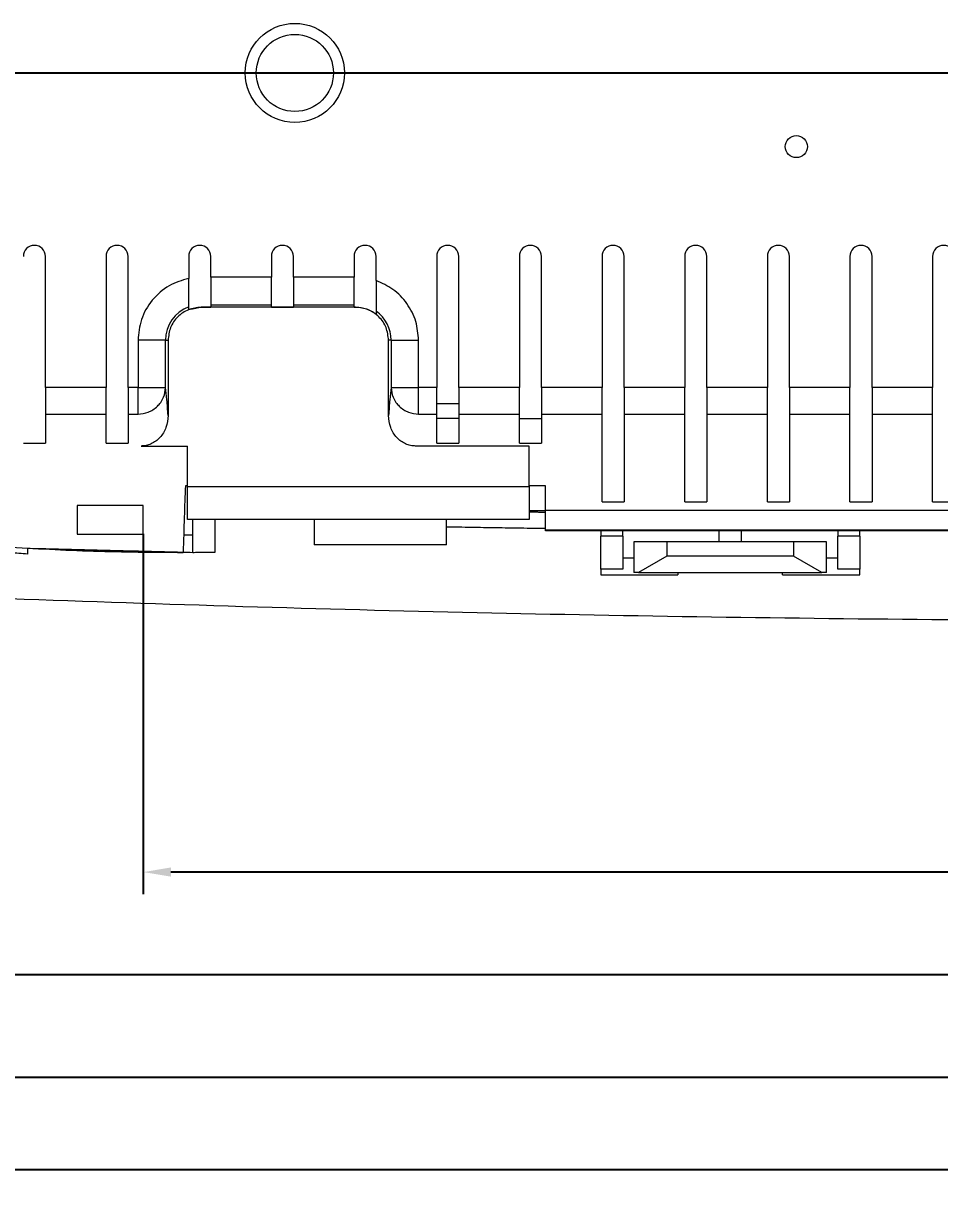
# Model space of a CAD drawing. Header units: millimetres. Extents: x 0 to 1188, y 0 to 840.
# Drawn here: x 190.3 to 273.4, y 349 to 455.1 of the extents above; entities that cross this region are included whole.
import ezdxf

# ---------------------------------------------------------------- set-up
doc = ezdxf.new("R2010")
doc.units = ezdxf.units.MM
doc.layers.add('7', color=7, linetype='Continuous')
doc.styles.add('PC_TEXTSTYLE', font='txt.shx', dxfattribs={"width": 0.8, "bigfont": 'hzfs.shx'})
doc.dimstyles.new('副本 (2) (2)TH_GBDIM', dxfattribs={"dimtxt": 3.5, "dimasz": 2.5, "dimexe": 2, "dimexo": 0, "dimgap": 1.5, "dimtad": 1, "dimtoh": 1, "dimdec": 1, "dimdsep": 46, "dimtxsty": 'PC_TEXTSTYLE', "dimcen": 2.5, "dimazin": 2, "dimtfac": 0.714286, "dimtdec": 1, "dimtmove": 0, "dimatfit": 3, "dimfxl": 1, "dimtolj": 1, "dimtzin": 0, "dimarcsym": 0})

# ---------------------------------------------------------------- blocks, each defined once
blk = doc.blocks.new('*D31')
at = {"layer": '7', "color": 0, "lineweight": -2, "ltscale": 5, "transparency": 16777216}
for p, q in [((201.19, 408.73), (201.19, 376.04)), ((397.69, 386.84), (397.69, 376.04)), ((395.19, 378.04), (203.69, 378.04))]:
    blk.add_line(p, q, dxfattribs=at)
at = {"layer": '7', "color": 0, "ltscale": 5, "transparency": 16777216}
for points in [[(203.69, 378.46), (203.69, 377.63), (201.19, 378.04)], [(395.19, 378.46), (395.19, 377.63), (397.69, 378.04)]]:
    blk.add_solid(points, dxfattribs=at)
at = {"layer": 'DEFPOINTS', "color": 0, "ltscale": 5, "transparency": 16777216}
for p in [(201.19, 408.73), (397.69, 386.84), (201.19, 378.04)]:
    blk.add_point(p, dxfattribs=at)
at = {"layer": '7', "color": 0, "ltscale": 5, "transparency": 16777216, "insert": (299.36, 381.29), "char_height": 3.5, "attachment_point": 5, "style": 'PC_TEXTSTYLE'}
blk.add_mtext('\\A1;196.5', dxfattribs=at)
blk = doc.blocks.new('*D40')
at = {"layer": '7', "color": 0, "lineweight": -2, "ltscale": 5, "transparency": 16777216}
for p, q in [((160.1, 412.33), (160.1, 357.43)), ((438.78, 412.33), (438.78, 357.43)), ((162.6, 359.43), (436.28, 359.43))]:
    blk.add_line(p, q, dxfattribs=at)
at = {"layer": '7', "color": 0, "ltscale": 5, "transparency": 16777216}
for points in [[(162.6, 359.85), (162.6, 359.01), (160.1, 359.43)], [(436.28, 359.85), (436.28, 359.01), (438.78, 359.43)]]:
    blk.add_solid(points, dxfattribs=at)
at = {"layer": 'DEFPOINTS', "color": 0, "ltscale": 5, "transparency": 16777216}
for p in [(160.1, 412.33), (438.78, 412.33), (438.78, 359.43)]:
    blk.add_point(p, dxfattribs=at)
at = {"layer": '7', "color": 0, "ltscale": 5, "transparency": 16777216, "insert": (300.27, 362.68), "char_height": 3.5, "attachment_point": 5, "style": 'PC_TEXTSTYLE'}
blk.add_mtext('\\A1;278.7', dxfattribs=at)
blk = doc.blocks.new('*D41')
at = {"layer": '7', "color": 0, "lineweight": -2, "ltscale": 5, "transparency": 16777216}
for p, q in [((148.68, 419.36), (148.68, 349.04)), ((450.2, 419.36), (450.2, 349.04)), ((151.18, 351.04), (447.7, 351.04))]:
    blk.add_line(p, q, dxfattribs=at)
at = {"layer": '7', "color": 0, "ltscale": 5, "transparency": 16777216}
for points in [[(151.18, 351.45), (151.18, 350.62), (148.68, 351.04)], [(447.7, 351.45), (447.7, 350.62), (450.2, 351.04)]]:
    blk.add_solid(points, dxfattribs=at)
at = {"layer": 'DEFPOINTS', "color": 0, "ltscale": 5, "transparency": 16777216}
for p in [(148.68, 419.36), (450.2, 419.36), (450.2, 351.04)]:
    blk.add_point(p, dxfattribs=at)
at = {"layer": '7', "color": 0, "ltscale": 5, "transparency": 16777216, "insert": (300.09, 354.29), "char_height": 3.5, "attachment_point": 5, "style": 'PC_TEXTSTYLE'}
blk.add_mtext('\\A1;301.5', dxfattribs=at)
blk = doc.blocks.new('*D42')
at = {"layer": '7', "color": 0, "lineweight": -2, "ltscale": 5, "transparency": 16777216}
for p, q in [((162.88, 412.33), (162.88, 366.74)), ((436, 412.33), (436, 366.74)), ((165.38, 368.74), (433.5, 368.74))]:
    blk.add_line(p, q, dxfattribs=at)
at = {"layer": '7', "color": 0, "ltscale": 5, "transparency": 16777216}
for points in [[(165.38, 369.15), (165.38, 368.32), (162.88, 368.74)], [(433.5, 369.15), (433.5, 368.32), (436, 368.74)]]:
    blk.add_solid(points, dxfattribs=at)
at = {"layer": 'DEFPOINTS', "color": 0, "ltscale": 5, "transparency": 16777216}
for p in [(162.88, 412.33), (436, 412.33), (436, 368.74)]:
    blk.add_point(p, dxfattribs=at)
at = {"layer": '7', "color": 0, "ltscale": 5, "transparency": 16777216, "insert": (300.27, 371.99), "char_height": 3.5, "attachment_point": 5, "style": 'PC_TEXTSTYLE'}
blk.add_mtext('\\A1;273.1', dxfattribs=at)

msp = doc.modelspace()

# ---------------------------------------------------------------- linework, layer by layer
at = {"color": 7, "linetype": 'Continuous', "lineweight": 15}
for p, q in [((192.3062, 422.0219), (192.3062, 433.9285)), ((197.8062, 433.9285), (197.8062, 422.0219)), ((199.8062, 422.0219), (199.8062, 433.9285)), ((205.3062, 433.9285), (205.3062, 431.9302)), ((207.3062, 432.0432), (207.3062, 433.9285)), ((212.8062, 433.9285), (212.8062, 432.0432)), ((214.8062, 432.0432), (214.8062, 433.9285)), ((220.3062, 433.9285), (220.3062, 432.0432)), ((222.3062, 431.73), (222.3062, 433.9285)), ((227.8062, 433.9285), (227.8062, 422.0219)), ((229.8062, 422.0219), (229.8062, 433.9285)), ((235.3062, 433.9285), (235.3062, 422.0219)), ((237.3062, 422.0219), (237.3062, 433.9285)), ((242.8062, 433.9285), (242.8062, 422.0219)), ((244.8062, 422.0219), (244.8062, 433.9285)), ((250.3062, 433.9285), (250.3062, 422.0219)), ((252.3062, 422.0219), (252.3062, 433.9285)), ((257.8062, 433.9285), (257.8062, 422.0219)), ((259.8062, 422.0219), (259.8062, 433.9285)), ((265.3062, 433.9285), (265.3062, 422.0219)), ((267.3062, 422.0219), (267.3062, 433.9285)), ((272.8062, 433.9285), (272.8062, 422.0219)), ((212.8062, 432.0432), (207.3062, 432.0432)), ((220.3062, 432.0432), (214.8062, 432.0432)), ((207.3062, 429.5447), (207.3062, 429.3321)), ((207.3062, 429.5447), (212.8062, 429.5447)), ((212.8062, 429.3321), (212.8062, 429.5447)), ((214.8062, 429.5447), (214.8062, 429.3321)), ((214.8062, 429.5447), (220.3062, 429.5447)), ((220.3062, 429.3321), (220.3062, 429.5447)), ((206.4381, 429.3321), (206.4381, 429.3147)), ((206.4381, 429.3321), (207.3062, 429.3321)), ((220.4382, 429.3147), (206.4381, 429.3147)), ((212.8062, 429.3321), (214.8062, 429.3321)), ((220.3062, 429.3321), (220.4382, 429.3321)), ((220.4382, 429.3321), (220.4382, 429.3147)), ((200.7096, 426.3147), (200.7096, 422.0219)), ((203.2081, 426.3147), (200.7096, 426.3147)), ((203.2081, 426.3147), (203.4382, 426.3147)), ((203.2081, 422.0219), (203.2081, 426.3147)), ((203.4382, 426.3147), (203.4382, 419.4843)), ((223.6682, 426.3147), (223.4382, 426.3147)), ((223.4382, 419.4843), (223.4382, 426.3147)), ((223.6682, 426.3147), (226.1667, 426.3147)), ((223.6682, 426.3147), (223.6682, 422.0219)), ((226.1667, 422.0219), (226.1667, 426.3147)), ((197.8062, 422.0219), (192.3062, 422.0219)), ((235.3062, 422.0219), (229.8062, 422.0219)), ((242.8062, 422.0219), (237.3062, 422.0219)), ((250.3062, 422.0219), (244.8062, 422.0219)), ((257.8062, 422.0219), (252.3062, 422.0219)), ((265.3062, 422.0219), (259.8062, 422.0219)), ((272.8062, 422.0219), (267.3062, 422.0219)), ((227.8062, 420.5785), (229.8062, 420.5785)), ((192.3062, 419.6132), (197.8062, 419.6132)), ((229.8062, 419.2167), (227.8062, 419.2167)), ((229.8062, 419.6132), (235.3062, 419.6132)), ((235.3062, 419.2167), (237.3062, 419.2167)), ((237.3062, 419.6132), (242.8062, 419.6132)), ((244.8062, 419.6132), (250.3062, 419.6132)), ((252.3062, 419.6132), (257.8062, 419.6132)), ((259.8062, 419.6132), (265.3062, 419.6132)), ((267.3062, 419.6132), (272.8062, 419.6132)), ((190.3062, 416.9765), (192.3062, 416.9765)), ((197.8062, 416.9765), (199.8062, 416.9765)), ((227.8062, 416.9765), (229.8062, 416.9765)), ((235.3062, 416.9765), (237.3062, 416.9765)), ((236.1882, 413.0432), (236.1882, 416.7096)), ((205.1882, 413.1042), (205.0078, 413.1042)), ((205.1882, 413.0432), (236.1882, 413.0432)), ((205.1882, 410.0432), (205.1882, 413.0432)), ((237.6881, 413.1042), (236.1882, 413.1042)), ((236.1882, 413.0432), (236.1882, 410.0432)), ((242.8062, 411.6512), (244.8062, 411.6512)), ((250.3062, 411.6512), (252.3062, 411.6512)), ((257.8062, 411.6512), (259.8062, 411.6512)), ((265.3062, 411.6512), (267.3062, 411.6512)), ((272.8062, 411.6512), (274.8062, 411.6512)), ((201.1881, 411.328), (195.1882, 411.328)), ((237.6881, 410.828), (236.1882, 410.828)), ((287.4382, 410.8757), (237.6881, 410.8757)), ((236.1882, 410.0432), (205.1882, 410.0432)), ((195.1882, 408.728), (201.1881, 408.728)), ((205.6882, 408.628), (204.8533, 408.628)), ((237.6881, 409.1211), (287.4382, 409.1211)), ((237.6881, 409.028), (237.6881, 409.1211)), ((242.6882, 405.528), (242.6882, 408.528)), ((244.6882, 408.528), (244.6882, 405.528)), ((253.4382, 408.028), (253.4382, 409.028)), ((255.4382, 409.028), (255.4382, 408.028)), ((264.1882, 405.528), (264.1882, 408.528)), ((266.1882, 408.528), (266.1882, 405.528)), ((190.6882, 407.4091), (190.6882, 406.9083)), ((245.6882, 408.0241), (245.6882, 405.2241)), ((248.6881, 408.0241), (245.6882, 408.0241)), ((260.1882, 408.0241), (248.6881, 408.0241)), ((248.6881, 408.0241), (248.6881, 406.7241)), ((255.4382, 408.028), (253.4382, 408.028)), ((260.1882, 408.0241), (260.1882, 406.7241)), ((263.1882, 408.0241), (260.1882, 408.0241)), ((263.1882, 405.2241), (263.1882, 408.0241)), ((245.6882, 406.528), (244.6882, 406.528)), ((248.6881, 406.7241), (246.1167, 405.2241)), ((260.1882, 406.7241), (248.6881, 406.7241)), ((262.7596, 405.2241), (260.1882, 406.7241)), ((264.1882, 406.528), (263.1882, 406.528)), ((242.6882, 405.528), (242.6882, 405.028)), ((244.6882, 405.528), (242.6882, 405.528)), ((246.1167, 405.2241), (245.6882, 405.2241)), ((246.1167, 405.2241), (262.7596, 405.2241)), ((249.6882, 405.2241), (249.6882, 405.028)), ((259.1882, 405.028), (259.1882, 405.2241)), ((263.1882, 405.2241), (262.7596, 405.2241)), ((266.1882, 405.528), (264.1882, 405.528)), ((266.1882, 405.028), (266.1882, 405.528)), ((242.6882, 405.028), (249.6882, 405.028)), ((259.1882, 405.028), (266.1882, 405.028))]:
    msp.add_line(p, q, dxfattribs=at)
for centre, radius in [((214.9382, 450.5785), 4.5), ((214.9382, 450.5785), 3.5), ((260.4382, 443.8885), 1)]:
    msp.add_circle(centre, radius, dxfattribs=at)
for centre, radius, start, end in [((191.3062, 433.9285), 1, 0, 180), ((198.8062, 433.9285), 1, 0, 180), ((206.3062, 433.9285), 1, 0, 180), ((213.8062, 433.9285), 1, 0, 180), ((221.3062, 433.9285), 1, 0, 180), ((228.8062, 433.9285), 1, 0, 180), ((236.3062, 433.9285), 1, 0, 180), ((243.8062, 433.9285), 1, 0, 180), ((251.3062, 433.9285), 1, 0, 180), ((258.8062, 433.9285), 1, 0, 180), ((266.3062, 433.9285), 1, 0, 180), ((273.8062, 433.9285), 1, 0, 180), ((206.4382, 426.3147), 3.23, 110.51486, 180), ((220.4382, 426.3147), 3.23, 360, 54.666612)]:
    msp.add_arc(centre, radius, start, end, dxfattribs=at)
for points, knots in [([(205.3062, 431.9302), (204.6953, 431.7442), (203.4358, 431.3607), (201.922, 430.0113), (200.8983, 428.2607), (200.7713, 426.9502), (200.7096, 426.3147)], [0, 0, 0, 0, 0.24250109, 0.50000008, 0.75749833, 1, 1, 1, 1]), ([(205.3062, 429.3398), (205.3062, 429.3572), (205.3062, 429.3921), (205.3062, 429.6389), (205.3062, 430.1407), (205.3062, 430.9701), (205.3062, 431.6092), (205.3062, 431.9302)], [0, 0, 0, 0, 0.133115229, 0.267502858, 0.509210885, 0.753539965, 1, 1, 1, 1]), ([(207.3062, 432.0432), (207.3062, 431.7229), (207.3062, 431.0822), (207.3062, 430.2678), (207.3062, 429.6858), (207.3062, 429.5917), (207.3062, 429.5447)], [0, 0, 0, 0, 0.249999982, 0.500000087, 0.749999716, 1, 1, 1, 1]), ([(212.8062, 429.5447), (212.8062, 429.5917), (212.8062, 429.6858), (212.8062, 430.2678), (212.8062, 431.0822), (212.8062, 431.7229), (212.8062, 432.0432)], [0, 0, 0, 0, 0.25000028, 0.49999991, 0.75000002, 1, 1, 1, 1]), ([(214.8062, 432.0432), (214.8062, 431.7229), (214.8062, 431.0822), (214.8062, 430.2678), (214.8062, 429.6858), (214.8062, 429.5917), (214.8062, 429.5447)], [0, 0, 0, 0, 0.249999982, 0.500000087, 0.749999716, 1, 1, 1, 1]), ([(220.3062, 429.5447), (220.3062, 429.5917), (220.3062, 429.6858), (220.3062, 430.2678), (220.3062, 431.0822), (220.3062, 431.7229), (220.3062, 432.0432)], [0, 0, 0, 0, 0.25000028, 0.49999991, 0.75000002, 1, 1, 1, 1]), ([(226.1667, 426.3147), (226.116, 426.8918), (226.0122, 428.075), (225.1727, 429.6898), (223.92, 431.0099), (222.8353, 431.4939), (222.3062, 431.73)], [0, 0, 0, 0, 0.24390993, 0.49999992, 0.75608983, 1, 1, 1, 1]), ([(222.3062, 431.73), (222.3062, 431.3969), (222.3062, 430.7326), (222.3062, 429.8551), (222.3062, 429.297), (222.3062, 429.0108), (222.3062, 428.9698), (222.3062, 428.9497)], [0, 0, 0, 0, 0.24732932, 0.49324776, 0.7377384, 0.87107439, 1, 1, 1, 1]), ([(206.4381, 429.3147), (206.045, 429.2696), (205.2588, 429.1794), (204.2672, 428.4856), (203.5734, 427.494), (203.4832, 426.7078), (203.4382, 426.3147)], [0, 0, 0, 0, 0.25000044, 0.50000029, 0.75000006, 1, 1, 1, 1]), ([(220.4382, 429.3321), (220.7768, 429.3028), (221.454, 429.2443), (222.0221, 428.871), (222.3062, 428.6844)], [0, 0, 0, 0, 0.50000045, 1, 1, 1, 1]), ([(223.4382, 426.3147), (223.3931, 426.7078), (223.3029, 427.494), (222.6091, 428.4856), (221.6175, 429.1794), (220.8313, 429.2696), (220.4382, 429.3147)], [0, 0, 0, 0, 0.250000021, 0.500000322, 0.750000256, 1, 1, 1, 1]), ([(192.3062, 422.0219), (192.3062, 421.7509), (192.3062, 421.2088), (192.3062, 420.4854), (192.3062, 419.9047), (192.3062, 419.7103), (192.3062, 419.6132)], [0, 0, 0, 0, 0.250000148, 0.499999923, 0.750000518, 1, 1, 1, 1]), ([(197.8062, 419.6132), (197.8062, 419.7103), (197.8062, 419.9047), (197.8062, 420.4854), (197.8062, 421.2088), (197.8062, 421.7509), (197.8062, 422.0219)], [0, 0, 0, 0, 0.24999948, 0.50000008, 0.74999985, 1, 1, 1, 1]), ([(199.8062, 422.0219), (199.8062, 421.7509), (199.8062, 421.2088), (199.8062, 420.4854), (199.8062, 419.9047), (199.8062, 419.7103), (199.8062, 419.6132)], [0, 0, 0, 0, 0.250000148, 0.499999923, 0.750000518, 1, 1, 1, 1]), ([(200.7096, 422.0219), (201.03, 422.0219), (201.6706, 422.0219), (202.485, 422.0219), (203.067, 422.0219), (203.1611, 422.0219), (203.2081, 422.0219)], [0, 0, 0, 0, 0.24999983, 0.49999911, 0.7499996, 1, 1, 1, 1]), ([(200.7097, 419.6132), (201.0223, 419.6478), (201.4955, 419.7002), (202.0755, 419.999), (202.4645, 420.2996), (202.795, 420.6861), (203.1149, 421.2429), (203.1721, 421.7206), (203.2081, 422.0219)], [0, 0, 0, 0, 0.23958897, 0.36267021, 0.50000147, 0.62007787, 0.76041093, 1, 1, 1, 1]), ([(200.7097, 420.5092), (200.7097, 420.7404), (200.7097, 421.2029), (200.7097, 421.7489), (200.7097, 422.0219)], [0, 0, 0, 0, 0.4999993, 1, 1, 1, 1]), ([(203.4382, 419.4843), (203.4009, 419.987), (203.3264, 420.9926), (203.2475, 421.6788), (203.2081, 422.0219)], [0, 0, 0, 0, 0.49992943, 1, 1, 1, 1]), ([(223.6682, 422.0219), (223.6288, 421.6788), (223.5499, 420.9926), (223.4754, 419.987), (223.4382, 419.4843)], [0, 0, 0, 0, 0.50006943, 1, 1, 1, 1]), ([(223.6682, 422.0219), (223.7152, 422.0219), (223.8093, 422.0219), (224.3913, 422.0219), (225.2057, 422.0219), (225.8464, 422.0219), (226.1667, 422.0219)], [0, 0, 0, 0, 0.25000024, 0.49999944, 0.74999937, 1, 1, 1, 1]), ([(223.6682, 422.0219), (223.7042, 421.7206), (223.7614, 421.2429), (224.0813, 420.6861), (224.4118, 420.2997), (224.8008, 419.999), (225.3808, 419.7002), (225.854, 419.6478), (226.1667, 419.6132)], [0, 0, 0, 0, 0.239589042, 0.379911002, 0.499998263, 0.637319726, 0.760411698, 1, 1, 1, 1]), ([(226.1667, 420.5092), (226.1667, 420.7404), (226.1667, 421.2029), (226.1667, 421.7489), (226.1667, 422.0219)], [0, 0, 0, 0, 0.4999993, 1, 1, 1, 1]), ([(227.8062, 419.6132), (227.8062, 419.7103), (227.8062, 419.9047), (227.8062, 420.4854), (227.8062, 421.2088), (227.8062, 421.7509), (227.8062, 422.0219)], [0, 0, 0, 0, 0.24999948, 0.50000008, 0.74999985, 1, 1, 1, 1]), ([(229.8062, 422.0219), (229.8062, 421.7509), (229.8062, 421.2088), (229.8062, 420.4854), (229.8062, 419.9047), (229.8062, 419.7103), (229.8062, 419.6132)], [0, 0, 0, 0, 0.250000148, 0.499999923, 0.750000518, 1, 1, 1, 1]), ([(235.3062, 419.6132), (235.3062, 419.7103), (235.3062, 419.9047), (235.3062, 420.4854), (235.3062, 421.2088), (235.3062, 421.7509), (235.3062, 422.0219)], [0, 0, 0, 0, 0.24999948, 0.50000008, 0.74999985, 1, 1, 1, 1]), ([(237.3062, 422.0219), (237.3062, 421.7509), (237.3062, 421.2088), (237.3062, 420.4854), (237.3062, 419.9047), (237.3062, 419.7103), (237.3062, 419.6132)], [0, 0, 0, 0, 0.250000148, 0.499999923, 0.750000518, 1, 1, 1, 1]), ([(242.8062, 419.6132), (242.8062, 419.7103), (242.8062, 419.9047), (242.8062, 420.4854), (242.8062, 421.2088), (242.8062, 421.7509), (242.8062, 422.0219)], [0, 0, 0, 0, 0.24999948, 0.50000008, 0.74999985, 1, 1, 1, 1]), ([(244.8062, 422.0219), (244.8062, 421.7509), (244.8062, 421.2088), (244.8062, 420.4854), (244.8062, 419.9047), (244.8062, 419.7103), (244.8062, 419.6132)], [0, 0, 0, 0, 0.250000148, 0.499999923, 0.750000518, 1, 1, 1, 1]), ([(250.3062, 419.6132), (250.3062, 419.7103), (250.3062, 419.9047), (250.3062, 420.4854), (250.3062, 421.2088), (250.3062, 421.7509), (250.3062, 422.0219)], [0, 0, 0, 0, 0.24999948, 0.50000008, 0.74999985, 1, 1, 1, 1]), ([(252.3062, 422.0219), (252.3062, 421.7509), (252.3062, 421.2088), (252.3062, 420.4854), (252.3062, 419.9047), (252.3062, 419.7103), (252.3062, 419.6132)], [0, 0, 0, 0, 0.250000148, 0.499999923, 0.750000518, 1, 1, 1, 1]), ([(257.8062, 419.6132), (257.8062, 419.7103), (257.8062, 419.9047), (257.8062, 420.4854), (257.8062, 421.2088), (257.8062, 421.7509), (257.8062, 422.0219)], [0, 0, 0, 0, 0.24999948, 0.50000008, 0.74999985, 1, 1, 1, 1]), ([(259.8062, 422.0219), (259.8062, 421.7509), (259.8062, 421.2088), (259.8062, 420.4854), (259.8062, 419.9047), (259.8062, 419.7103), (259.8062, 419.6132)], [0, 0, 0, 0, 0.250000148, 0.499999923, 0.750000518, 1, 1, 1, 1]), ([(265.3062, 419.6132), (265.3062, 419.7103), (265.3062, 419.9047), (265.3062, 420.4854), (265.3062, 421.2088), (265.3062, 421.7509), (265.3062, 422.0219)], [0, 0, 0, 0, 0.24999948, 0.50000008, 0.74999985, 1, 1, 1, 1]), ([(267.3062, 422.0219), (267.3062, 421.7509), (267.3062, 421.2088), (267.3062, 420.4854), (267.3062, 419.9047), (267.3062, 419.7103), (267.3062, 419.6132)], [0, 0, 0, 0, 0.250000148, 0.499999923, 0.750000518, 1, 1, 1, 1]), ([(272.8062, 419.6132), (272.8062, 419.7103), (272.8062, 419.9047), (272.8062, 420.4854), (272.8062, 421.2088), (272.8062, 421.7509), (272.8062, 422.0219)], [0, 0, 0, 0, 0.24999948, 0.50000008, 0.74999985, 1, 1, 1, 1]), ([(200.7097, 419.6132), (200.7097, 419.7084), (200.7097, 419.8988), (200.7097, 420.3057), (200.7097, 420.5092)], [0, 0, 0, 0, 0.49999965, 1, 1, 1, 1]), ([(226.1667, 419.6132), (226.1667, 419.7084), (226.1667, 419.8988), (226.1667, 420.3057), (226.1667, 420.5092)], [0, 0, 0, 0, 0.49999884, 1, 1, 1, 1]), ([(192.3062, 419.6132), (192.3062, 419.2617), (192.3062, 418.5589), (192.3062, 417.5039), (192.3062, 416.9765)], [0, 0, 0, 0, 0.50000018, 1, 1, 1, 1]), ([(197.8062, 416.9765), (197.8062, 417.5039), (197.8062, 418.5589), (197.8062, 419.2617), (197.8062, 419.6132)], [0, 0, 0, 0, 0.49999982, 1, 1, 1, 1]), ([(199.8062, 419.6132), (199.8062, 419.2617), (199.8062, 418.5589), (199.8062, 417.5039), (199.8062, 416.9765)], [0, 0, 0, 0, 0.50000018, 1, 1, 1, 1]), ([(203.4382, 419.4843), (203.3994, 419.1107), (203.3241, 418.3838), (202.836, 417.6012), (202.3278, 417.1417), (201.9032, 416.8966), (201.4478, 416.7378), (201.1347, 416.719), (200.9784, 416.7096)], [0, 0, 0, 0, 0.27207745, 0.52932164, 0.6508787, 0.77140732, 0.88586218, 1, 1, 1, 1]), ([(225.8979, 416.7096), (225.7417, 416.719), (225.4286, 416.7378), (224.9734, 416.8965), (224.5487, 417.1416), (224.0404, 417.601), (223.5522, 418.3838), (223.4769, 419.1107), (223.4382, 419.4843)], [0, 0, 0, 0, 0.11407403, 0.22859059, 0.34899016, 0.47067643, 0.7279221, 1, 1, 1, 1]), ([(227.8062, 416.9765), (227.8062, 417.5039), (227.8062, 418.5589), (227.8062, 419.2617), (227.8062, 419.6132)], [0, 0, 0, 0, 0.49999982, 1, 1, 1, 1]), ([(229.8062, 419.6132), (229.8062, 419.2617), (229.8062, 418.5589), (229.8062, 417.5039), (229.8062, 416.9765)], [0, 0, 0, 0, 0.50000018, 1, 1, 1, 1]), ([(235.3062, 416.9765), (235.3062, 417.5039), (235.3062, 418.5589), (235.3062, 419.2617), (235.3062, 419.6132)], [0, 0, 0, 0, 0.49999982, 1, 1, 1, 1]), ([(237.3062, 419.6132), (237.3062, 419.2617), (237.3062, 418.5589), (237.3062, 417.5039), (237.3062, 416.9765)], [0, 0, 0, 0, 0.50000018, 1, 1, 1, 1]), ([(242.8062, 411.6512), (242.8062, 412.5521), (242.8062, 414.3537), (242.8062, 416.5517), (242.8062, 418.3782), (242.8062, 419.2015), (242.8062, 419.6132)], [0, 0, 0, 0, 0.250000101, 0.500000211, 0.750000047, 1, 1, 1, 1]), ([(244.8062, 419.6132), (244.8062, 419.2015), (244.8062, 418.3782), (244.8062, 416.5517), (244.8062, 414.3537), (244.8062, 412.5521), (244.8062, 411.6512)], [0, 0, 0, 0, 0.249999953, 0.499999789, 0.749999899, 1, 1, 1, 1]), ([(250.3062, 411.6512), (250.3062, 412.5521), (250.3062, 414.3537), (250.3062, 416.5517), (250.3062, 418.3782), (250.3062, 419.2015), (250.3062, 419.6132)], [0, 0, 0, 0, 0.250000101, 0.500000211, 0.750000047, 1, 1, 1, 1]), ([(252.3062, 419.6132), (252.3062, 419.2015), (252.3062, 418.3782), (252.3062, 416.5517), (252.3062, 414.3537), (252.3062, 412.5521), (252.3062, 411.6512)], [0, 0, 0, 0, 0.249999953, 0.499999789, 0.749999899, 1, 1, 1, 1]), ([(257.8062, 411.6512), (257.8062, 412.5521), (257.8062, 414.3537), (257.8062, 416.5517), (257.8062, 418.3782), (257.8062, 419.2015), (257.8062, 419.6132)], [0, 0, 0, 0, 0.250000101, 0.500000211, 0.750000047, 1, 1, 1, 1]), ([(259.8062, 419.6132), (259.8062, 419.2015), (259.8062, 418.3782), (259.8062, 416.5517), (259.8062, 414.3537), (259.8062, 412.5521), (259.8062, 411.6512)], [0, 0, 0, 0, 0.249999953, 0.499999789, 0.749999899, 1, 1, 1, 1]), ([(265.3062, 411.6512), (265.3062, 412.5521), (265.3062, 414.3537), (265.3062, 416.5517), (265.3062, 418.3782), (265.3062, 419.2015), (265.3062, 419.6132)], [0, 0, 0, 0, 0.250000101, 0.500000211, 0.750000047, 1, 1, 1, 1]), ([(267.3062, 419.6132), (267.3062, 419.2015), (267.3062, 418.3782), (267.3062, 416.5517), (267.3062, 414.3537), (267.3062, 412.5521), (267.3062, 411.6512)], [0, 0, 0, 0, 0.249999953, 0.499999789, 0.749999899, 1, 1, 1, 1]), ([(272.8062, 411.6512), (272.8062, 412.5521), (272.8062, 414.3537), (272.8062, 416.5517), (272.8062, 418.3782), (272.8062, 419.2015), (272.8062, 419.6132)], [0, 0, 0, 0, 0.250000101, 0.500000211, 0.750000047, 1, 1, 1, 1]), ([(205.0078, 413.1042), (204.971, 412.1809), (204.8973, 410.3344), (204.8368, 408.1306), (204.8065, 407.0287)], [0, 0, 0, 0, 0.5000184, 1, 1, 1, 1]), ([(237.6881, 409.1211), (237.6881, 409.1544), (237.6881, 409.2211), (237.6881, 409.5872), (237.6881, 410.1219), (237.6881, 410.6245), (237.6881, 410.8757)], [0, 0, 0, 0, 0.25000052, 0.49999972, 0.74999942, 1, 1, 1, 1]), ([(216.6882, 410.0432), (216.6882, 409.3999), (216.6882, 408.1135), (216.6882, 407.8583), (216.6882, 407.7308)], [0, 0, 0, 0, 0.4999997, 1, 1, 1, 1]), ([(228.6881, 407.7308), (228.6881, 407.8583), (228.6881, 408.1135), (228.6881, 409.3999), (228.6881, 410.0432)], [0, 0, 0, 0, 0.5000003, 1, 1, 1, 1]), ([(204.8065, 407.0287), (202.0926, 407.0454), (196.7132, 407.0785), (191.3471, 407.3803), (188.6882, 407.5299)], [0, 0, 0, 0, 0.50450256, 1, 1, 1, 1]), ([(427.0355, 403.4855), (412.9932, 402.9565), (384.6795, 401.8899), (342.1409, 401.0353), (299.4076, 400.7269), (256.7799, 401.0352), (214.2413, 401.889), (185.9581, 402.954), (171.8408, 403.4855)], [0, 0, 0, 0, 0.16515447, 0.33300305, 0.50000001, 0.6673556, 0.83396394, 1, 1, 1, 1])]:
    msp.add_open_spline(points, degree=3, knots=knots, dxfattribs=at)
for points in [[(205.3062, 429.1117), (205.3062, 429.3398)], [(205.3062, 429.1117), (206.4381, 429.3321)], [(222.3062, 428.9497), (222.3062, 428.6844)], [(200.7097, 422.0219), (199.8062, 422.0219)], [(227.8062, 422.0219), (226.1667, 422.0219)], [(199.8062, 419.6132), (200.7097, 419.6132)], [(226.1667, 419.6132), (227.8062, 419.6132)], [(200.9784, 416.7096), (205.1882, 416.7096)], [(205.1882, 413.0432), (205.1882, 416.7096)], [(236.1882, 416.7096), (225.8979, 416.7096)], [(237.6881, 410.8757), (237.6881, 413.1042)], [(195.1882, 411.328), (195.1882, 408.728)], [(201.1881, 408.728), (201.1881, 411.328)], [(236.1882, 410.7386), (237.6881, 410.7152)], [(205.6882, 407.0323), (205.6882, 410.0432)], [(207.6881, 410.0432), (207.6881, 407.0524)], [(237.6881, 409.2154), (228.6881, 409.3567)], [(287.4382, 409.028), (237.6881, 409.028)], [(242.6882, 409.028), (237.6881, 409.028)], [(242.6882, 409.028), (242.6882, 408.528)], [(244.6882, 408.528), (242.6882, 408.528)], [(264.1882, 409.028), (244.6882, 409.028)], [(244.6882, 408.528), (244.6882, 409.028)], [(264.1882, 409.028), (264.1882, 408.528)], [(266.1882, 408.528), (264.1882, 408.528)], [(287.4382, 409.028), (266.1882, 409.028)], [(266.1882, 408.528), (266.1882, 409.028)], [(190.6882, 406.9083), (184.4471, 407.3394)], [(205.6882, 407.0323), (190.6882, 407.4091)], [(228.6881, 407.7308), (216.6882, 407.7308)], [(228.6881, 407.7308), (216.6882, 407.7308)], [(207.6881, 407.0524), (205.6882, 407.0323)]]:
    msp.add_open_spline(points, degree=1, dxfattribs=at)
at = {"layer": '7', "color": 1, "ltscale": 5}
msp.add_line((123.7929, 450.5785), (470.3398, 450.5785), dxfattribs=at)

# ---------------------------------------------------------------- dimensions: what is measured, and where the dimension line sits
at = {"layer": '7', "color": 4, "ltscale": 5}
for base, p1, p2, picture, middle in [((450.1981, 351.0362), (148.6782, 419.3585), (450.1981, 419.3585), '*D41', (300.09, 351.0362)), ((438.7782, 359.4303), (160.0982, 412.3285), (438.7782, 412.3285), '*D40', (300.2726, 359.4303)), ((435.9981, 368.7368), (162.8782, 412.3285), (435.9981, 412.3285), '*D42', (300.2726, 368.7368)), ((201.1881, 378.0433), (397.6882, 386.8419), (201.1881, 408.728), '*D31', (299.3595, 378.0433))]:
    dim = msp.add_linear_dim(base=base, p1=p1, p2=p2, dimstyle='副本 (2) (2)TH_GBDIM', dxfattribs=at)
    dim.commit()
    dim.dimension.update_dxf_attribs({"geometry": picture, "text_midpoint": middle, "dimtype": 160})

doc.saveas('drawing.dxf')
